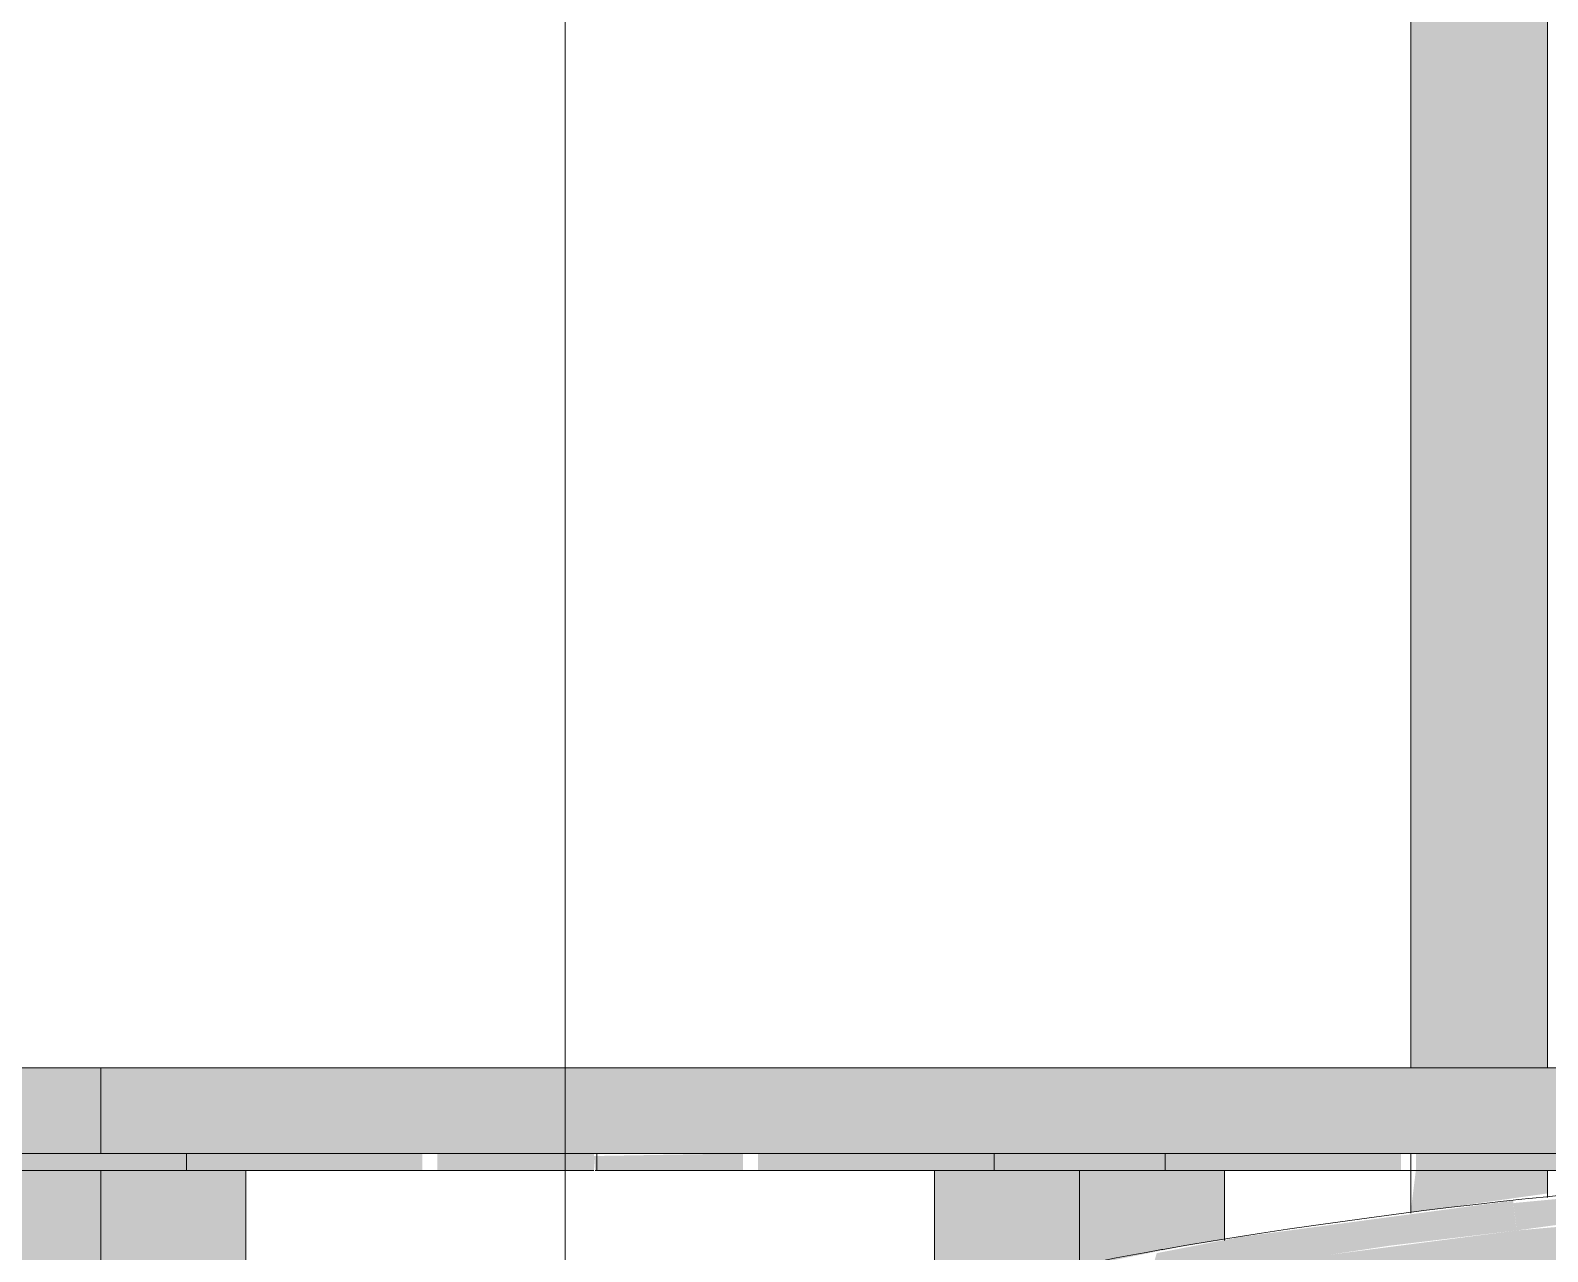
# Model space of a CAD drawing. Header units: inches. Extents: x -55396 to -733, y -290 to 853.
# Drawn here: x -26110.64 to -26088.45, y 27.31 to 45.17 of the extents above; entities that cross this region are included whole.
import ezdxf

# ---------------------------------------------------------------- set-up
doc = ezdxf.new("R2010")
doc.units = ezdxf.units.IN
doc.header["$MEASUREMENT"] = 0
for name, color, linetype, lineweight in [('A-GLAZ-CWMG', 51, 'Continuous', 9), ('G-ANNO-SYMB', 111, 'Continuous', 9), ('I-FURN', 30, 'Continuous', 9)]:
    doc.layers.add(name, color=color, linetype=linetype, lineweight=lineweight)

# ---------------------------------------------------------------- blocks, each defined once
blk = doc.blocks.new('Falcon 7700 Series Pedestal Base - 36_ Square Top x 30_ - Wheelchair Height-460525-Section 13')
at = {"layer": 'I-FURN'}
for points in [[(-26208.464, 28.75), (-26197.888, 28.75), (-26197.888, 30), (-26223.344, 30), (-26223.344, 28.75), (-26217.104, 28.75)], [(-26182.544, 28.75), (-26172.432, 28.75), (-26172.432, 30), (-26197.888, 30), (-26197.888, 28.75), (-26191.184, 28.75)], [(-26197.888, 28.5), (-26196.681, 28.5), (-26196.681, 28.75), (-26199.096, 28.75), (-26199.096, 28.5), (-26198.212, 28.5)], [(-26196.267, 28.5), (-26193.187, 28.5), (-26193.187, 28.75), (-26196.681, 28.75), (-26196.681, 28.5)], [(-26192.772, 28.5), (-26190.681, 28.5), (-26190.681, 28.75), (-26192.971, 28.75), (-26192.971, 28.5)], [(-26197.888, 0.75), (-26197.888, 28.5), (-26200.01, 28.5), (-26200.01, 0.75), (-26199.824, 0.75)], [(-26195.767, 0.75), (-26195.767, 28.5), (-26197.888, 28.5), (-26197.888, 0.75)]]:
    blk.add_hatch(color=256, dxfattribs=at).paths.add_polyline_path(points, flags=0)
for p, q in [((-26223.344, 30), (-26197.888, 30)), ((-26197.888, 30), (-26172.432, 30)), ((-26197.888, 28.75), (-26197.888, 30)), ((-26197.888, 28.75), (-26223.344, 28.75)), ((-26172.432, 28.75), (-26197.888, 28.75)), ((-26196.638, 28.5), (-26196.638, 28.75)), ((-26190.638, 28.5), (-26190.638, 28.75)), ((-26196.681, 28.5), (-26199.096, 28.5)), ((-26197.888, 28.5), (-26197.888, 0.75)), ((-26196.681, 28.5), (-26196.267, 28.5)), ((-26193.187, 28.5), (-26196.267, 28.5)), ((-26195.767, 0.75), (-26195.767, 28.5)), ((-26193.187, 28.5), (-26192.971, 28.5)), ((-26192.971, 28.5), (-26193.187, 28.5)), ((-26190.681, 28.5), (-26192.971, 28.5))]:
    blk.add_line(p, q, dxfattribs=at)
blk = doc.blocks.new('HermanMiller_Collection_Air-Chair_SideChair_Arms - Arms-V1-Section 13')
at = {"layer": 'I-FURN'}
h = blk.add_hatch(color=256, dxfattribs=at)
h.paths.add_polyline_path([(-26088.907, 27.624), (-26086.677, 27.931), (-26086.636, 27.821), (-26086.582, 27.825), (-26086.71, 28.184), (-26086.826, 28.224), (-26088.953, 28.025), (-26088.917, 27.72)], flags=0)
h.paths.add_polyline_path([(-26086.696, 27.817), (-26086.679, 27.858), (-26086.691, 27.838)], flags=0)
for points in [[(-26094.248, 26.875), (-26090.766, 27.401), (-26088.907, 27.624), (-26088.958, 28.061), (-26092.959, 27.527), (-26094.168, 27.293), (-26094.254, 27.002)], [(-26093.939, 26.362), (-26090.621, 26.863), (-26088.852, 27.107), (-26088.907, 27.624), (-26092.566, 27.149), (-26094.247, 26.869), (-26094.135, 26.52), (-26094.007, 26.384)]]:
    blk.add_hatch(color=256, dxfattribs=at).paths.add_polyline_path(points, flags=0)
h = blk.add_hatch(color=256, dxfattribs=at)
h.paths.add_polyline_path([(-26088.85, 27.076), (-26087.041, 27.323), (-26086.985, 27.4), (-26086.806, 27.627), (-26086.736, 27.814), (-26088.907, 27.624), (-26088.852, 27.107)], flags=0)
h.paths.add_polyline_path([(-26086.643, 27.374), (-26086.638, 27.41), (-26086.649, 27.38)], flags=0)
h.paths.add_polyline_path([(-26086.627, 27.406), (-26086.581, 27.603), (-26086.653, 27.82), (-26086.661, 27.758), (-26086.672, 27.466), (-26086.635, 27.41)], flags=0)
at = {"layer": 'I-FURN', "flags": 128}
for points in [[(-26086.835, 28.251), (-26087.031, 28.238), (-26087.229, 28.224), (-26087.43, 28.209), (-26087.633, 28.193), (-26087.838, 28.176), (-26088.045, 28.158), (-26088.254, 28.139), (-26088.463, 28.118), (-26088.673, 28.097), (-26088.883, 28.075), (-26088.959, 28.066)], [(-26094.08, 27.348), (-26093.729, 27.409), (-26093.371, 27.468), (-26093.006, 27.527), (-26092.634, 27.585), (-26092.256, 27.642), (-26091.874, 27.698), (-26091.486, 27.753), (-26091.095, 27.806), (-26090.7, 27.858), (-26090.302, 27.909), (-26089.902, 27.958), (-26089.501, 28.005), (-26089.098, 28.051), (-26088.959, 28.066)], [(-26095.739, 27.012), (-26095.558, 27.054), (-26095.369, 27.096), (-26095.174, 27.138), (-26094.971, 27.18), (-26094.762, 27.222), (-26094.546, 27.263), (-26094.324, 27.304), (-26094.097, 27.345), (-26094.08, 27.348)]]:
    blk.add_lwpolyline(points, dxfattribs=at)
blk = doc.blocks.new('Falcon 7700 Series Pedestal Base - 36_ Square Top x 30_ - Wheelchair Height-V13-Section 13')
at = {"layer": 'I-FURN'}
for points in [[(-26101.297, 28.5), (-26100.215, 28.5), (-26100.215, 28.75), (-26102.398, 28.713), (-26102.38, 28.5), (-26101.621, 28.5)], [(-26096.919, 28.5), (-26096.505, 28.5), (-26096.505, 28.75), (-26099.998, 28.75), (-26099.998, 28.5)], [(-26094.974, 28.5), (-26094.09, 28.5), (-26094.09, 28.75), (-26096.505, 28.75), (-26096.505, 28.5), (-26095.297, 28.5)], [(-26093.676, 28.5), (-26090.596, 28.5), (-26090.596, 28.75), (-26094.09, 28.75), (-26094.09, 28.5)], [(-26089.297, 28.5), (-26088.09, 28.5), (-26088.09, 28.75), (-26090.38, 28.75), (-26090.38, 28.5), (-26089.621, 28.5)]]:
    blk.add_hatch(color=256, dxfattribs=at).paths.add_polyline_path(points, flags=0)
h = blk.add_hatch(color=256, dxfattribs=at)
h.paths.add_polyline_path([(-26097.419, 0.75), (-26095.297, 0.75), (-26095.297, 15.785), (-26097.419, 15.885), (-26097.419, 3.307)], flags=0)
h.paths.add_polyline_path([(-26095.573, 17.549), (-26096.655, 21.19), (-26097.419, 23.273), (-26097.419, 17.55), (-26095.674, 17.549)], flags=0)
h.paths.add_polyline_path([(-26096.645, 25.737), (-26096.97, 25.837), (-26096.921, 25.728), (-26096.728, 25.735)], flags=0)
h.paths.add_polyline_path([(-26095.297, 20.278), (-26095.297, 26.112), (-26095.764, 25.942), (-26096.617, 25.729), (-26096.641, 25.706), (-26096.645, 25.472), (-26096.809, 25.207), (-26096.9, 24.575), (-26096.728, 24.046), (-26096.653, 23.984), (-26095.347, 20.458)], flags=0)
h.paths.add_polyline_path([(-26096.802, 24.575), (-26096.913, 24.706), (-26096.805, 24.878)], flags=0)
h.paths.add_polyline_path([(-26097.419, 25.775), (-26096.876, 26.593), (-26095.859, 26.962), (-26095.297, 27.131), (-26095.297, 28.5), (-26097.419, 28.5), (-26097.419, 25.792)], flags=0)
h = blk.add_hatch(color=256, dxfattribs=at)
h.paths.add_polyline_path([(-26095.297, 0.75), (-26093.176, 0.75), (-26093.176, 8.948), (-26095.079, 15.775), (-26095.297, 15.7), (-26095.297, 3.307)], flags=0)
h.paths.add_polyline_path([(-26093.176, 12.667), (-26093.193, 15.686), (-26094.014, 15.675), (-26093.289, 13.073)], flags=0)
h.paths.add_polyline_path([(-26094.537, 17.549), (-26093.176, 17.55), (-26093.176, 26.486), (-26095.297, 26.085), (-26095.297, 20.278), (-26094.537, 17.55)], flags=0)
h.paths.add_polyline_path([(-26095.297, 27.091), (-26093.86, 27.379), (-26093.176, 27.491), (-26093.176, 28.5), (-26095.297, 28.5), (-26095.297, 27.119)], flags=0)
for p, q in [((-26096.547, 28.75), (-26096.547, 28.5)), ((-26094.047, 28.5), (-26094.047, 28.75)), ((-26100.215, 28.5), (-26102.38, 28.5)), ((-26100.215, 28.5), (-26099.998, 28.5)), ((-26099.998, 28.5), (-26100.215, 28.5)), ((-26096.919, 28.5), (-26099.998, 28.5)), ((-26097.419, 25.76), (-26097.419, 28.5)), ((-26096.919, 28.5), (-26096.505, 28.5)), ((-26094.09, 28.5), (-26096.505, 28.5)), ((-26095.297, 28.5), (-26095.297, 27.091)), ((-26094.09, 28.5), (-26093.676, 28.5)), ((-26090.596, 28.5), (-26093.676, 28.5)), ((-26093.176, 27.476), (-26093.176, 28.5)), ((-26090.596, 28.5), (-26090.38, 28.5)), ((-26090.38, 28.5), (-26090.596, 28.5)), ((-26088.09, 28.5), (-26090.38, 28.5))]:
    blk.add_line(p, q, dxfattribs=at)
blk = doc.blocks.new('Rectangular Mullion - Exterior 2_ x 4_5_-827470-Section 13')
at = {"layer": 'A-GLAZ-CWMG'}
h = blk.add_hatch(color=256, dxfattribs=at)
h.paths.add_polyline_path([(-26088.453, 2), (-26088.453, 15.991), (-26089.126, 15.938), (-26089.409, 15.777), (-26089.336, 15.619), (-26088.984, 15.619), (-26088.984, 2)], flags=0)
h.paths.add_polyline_path([(-26089.856, 15.63), (-26089.737, 15.697), (-26089.778, 15.783), (-26089.842, 15.697)], flags=0)
h.paths.add_polyline_path([(-26090.059, 2), (-26090.049, 2), (-26089.929, 15.637), (-26089.863, 15.697), (-26089.933, 15.71), (-26090.424, 15.697), (-26090.453, 15.606), (-26090.418, 2.77), (-26090.196, 2), (-26090.08, 2)], flags=0)
h.paths.add_polyline_path([(-26089.512, 15.619), (-26089.612, 15.697), (-26089.558, 15.619)], flags=0)
h.paths.add_polyline_path([(-26088.682, 17.453), (-26088.453, 17.548), (-26088.535, 27.107), (-26090.453, 26.863), (-26090.453, 17.563), (-26088.7, 17.455)], flags=0)
h.paths.add_polyline_path([(-26090.453, 27.884), (-26088.453, 28.166), (-26088.453, 28.5), (-26090.38, 28.5), (-26090.453, 27.916)], flags=0)
h.paths.add_polyline_path([(-26090.453, 30), (-26088.453, 30), (-26088.453, 96), (-26090.453, 96), (-26090.453, 32.603)], flags=0)
for p, q in [((-26090.453, 96), (-26090.453, 30)), ((-26088.453, 30), (-26088.453, 96)), ((-26090.453, 28.75), (-26090.453, 27.878)), ((-26088.453, 28.107), (-26088.453, 28.5))]:
    blk.add_line(p, q, dxfattribs=at)

msp = doc.modelspace()

# ---------------------------------------------------------------- linework, layer by layer
at = {"layer": 'G-ANNO-SYMB'}
msp.add_line((-26102.817, 545.157), (-26102.817, -79.661), dxfattribs=at)

# ---------------------------------------------------------------- block references
at = {"layer": 'A-GLAZ-CWMG'}
msp.add_blockref('Rectangular Mullion - Exterior 2_ x 4_5_-827470-Section 13', (0, 0), dxfattribs=at)
at = {"layer": 'I-FURN'}
for name, p in [('Falcon 7700 Series Pedestal Base - 36_ Square Top x 30_ - Wheelchair Height-460525-Section 13', (88.283, 0)), ('Falcon 7700 Series Pedestal Base - 36_ Square Top x 30_ - Wheelchair Height-V13-Section 13', (0, 0)), ('HermanMiller_Collection_Air-Chair_SideChair_Arms - Arms-V1-Section 13', (0, 0))]:
    msp.add_blockref(name, p, dxfattribs=at)

doc.saveas('drawing.dxf')
